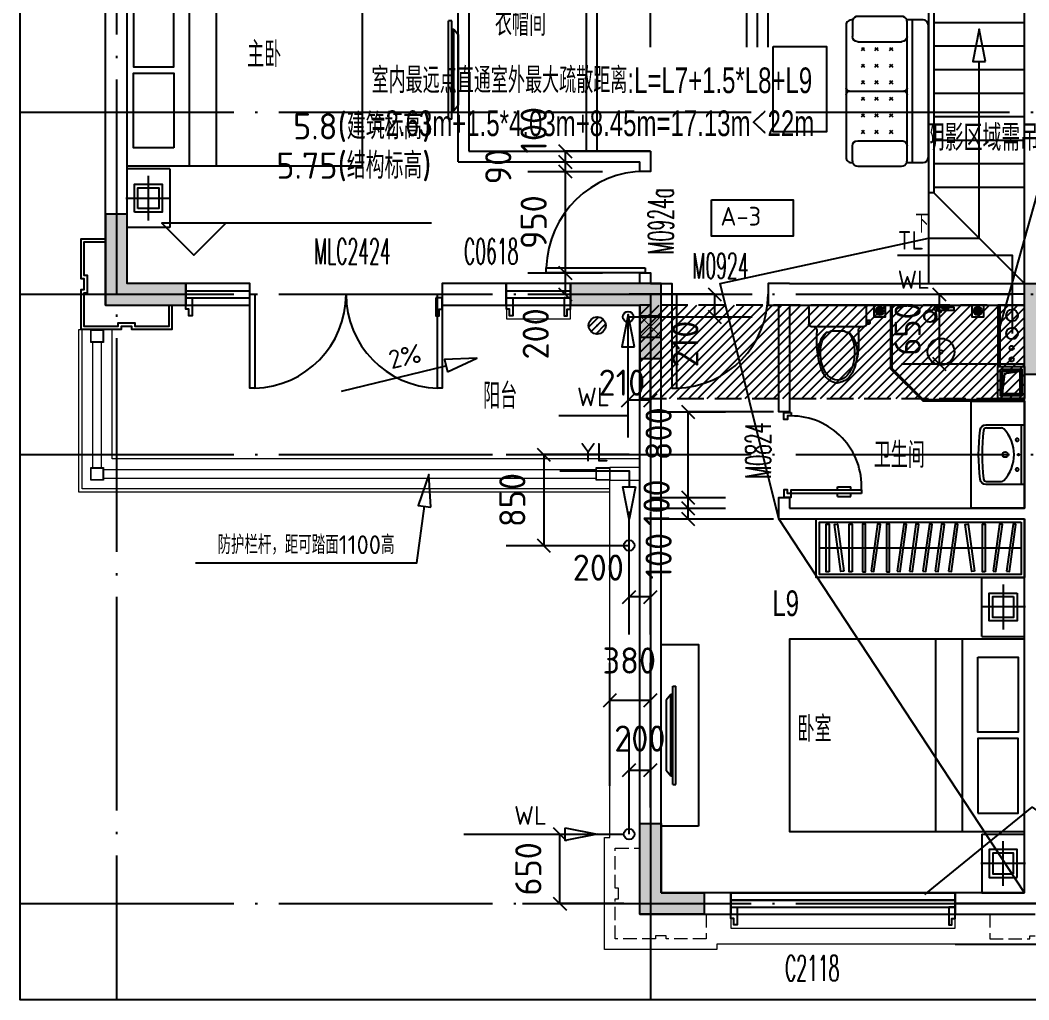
# Model space of a CAD drawing. Header units: millimetres. Extents: x -133666 to 880576, y -269375 to 86941.
# Drawn here: x -73655 to -64215, y -119190 to -110025 of the extents above; entities that cross this region are included whole.
import ezdxf
from ezdxf.enums import TextEntityAlignment as Align

# ---------------------------------------------------------------- set-up
doc = ezdxf.new("R2010")
doc.units = ezdxf.units.MM
doc.header["$LTSCALE"] = 1000
for name, pattern in [('__DASH', [0.35, 0.25, -0.1]), ('DASH', [0.35, 0.25, -0.1]), ('DOTE', [2.42, 2, -0.2, 0.02, -0.2])]:
    doc.linetypes.add(name, pattern=pattern)
doc.layers.get('0').update_dxf_attribs({"linetype": 'CONTINUOUS'})
doc.layers.add('0看线', color=9, linetype='CONTINUOUS', lineweight=0)
for name, color, linetype in [('0石材', 30, 'CONTINUOUS'), ('0门窗套', 47, 'CONTINUOUS'), ('A-Lvtry', 5, 'CONTINUOUS'), ('AXIS_轴线_A', 1, 'DOTE'), ('COLU_柱墙_A', 2, 'CONTINUOUS'), ('COMP_栏杆_A', 163, 'CONTINUOUS'), ('DIM_引注_A', 3, 'CONTINUOUS'), ('DIM_标注_A', 3, 'CONTINUOUS'), ('DIM_标高_A', 3, 'CONTINUOUS'), ('DIM_符号_A', 3, 'CONTINUOUS'), ('EQU_厨卫设备_A', 6, 'CONTINUOUS'), ('EQU_活动家具_A', 237, 'CONTINUOUS'), ('HATCH_通用填充_A', 251, 'CONTINUOUS'), ('LINE_投影线_A', 7, 'CONTINUOUS'), ('LINE_细线_A', 9, 'CONTINUOUS'), ('LVTRY', 6, 'CONTINUOUS'), ('M门窗标号', 1, 'CONTINUOUS'), ('STAIR_楼电梯_A', 9, 'CONTINUOUS'), ('TEXT_房间名称_A', 6, 'CONTINUOUS'), ('TEXT_通用文字_A', 7, 'CONTINUOUS'), ('VPIPE-雨水', 4, 'DASH'), ('WALL_填充墙_A', 2, 'CONTINUOUS'), ('WIN_门窗_A', 4, 'CONTINUOUS'), ('洁具，厨具', 6, 'CONTINUOUS'), ('看线', 161, 'CONTINUOUS')]:
    doc.layers.add(name, color=color, linetype=linetype)
doc.styles.add('_TCH_DIM', font='SIMPLEX.shx', dxfattribs={"width": 0.7, "bigfont": 'GBCBIG.shx'})
doc.styles.add('_中哲汉字字母', font='ZZ中哲字母', dxfattribs={"width": 0.7, "bigfont": 'ZZ中哲汉字'})
doc.styles.add('CADReader_TextStyle', font='tssdeng.shx', dxfattribs={"height": 0.2, "bigfont": 'gbcbig.shx'})
pattern_1 = [(270, (-774502.067, -5072206.199), (15.875, -9e-15), [])]

# ---------------------------------------------------------------- blocks, each defined once
blk = doc.blocks.new('mct-tl')
at = {"layer": '0门窗套'}
blk.add_lwpolyline([(60, 0), (60, -166.7), (30, -166.7), (30, -106.7), (0, -106.7), (0, 0), (60, 0)], dxfattribs=at)
blk = doc.blocks.new('yuirog')
at = {"layer": '0看线'}
for points in [[(-1020, 5890), (-1020, 5800), (-420, 5800), (-420, 5890)], [(3930, -50), (950, -50), (950, -100), (-100, -100), (-100, 950), (-50, 950), (-50, 4290)], [(1080, 296.7), (1080, 100), (3180, 100), (3180, 296.7)]]:
    blk.add_lwpolyline(points, dxfattribs=at)
at = {"layer": '0看线', "linetype": 'DASH', "ltscale": 0.5}
for points in [[(850, 230), (850, 0), (475, 0), (475, 30), (375, 30), (375, 0), (0, 0), (0, 375), (30, 375), (30, 475), (0, 475), (0, 850), (230, 850)], [(3505, 230), (3505, 0), (3880, 0), (3880, 30), (3930, 30)]]:
    blk.add_lwpolyline(points, dxfattribs=at)
at = {"layer": '0门窗套'}
for p in [(-4020, 5996.7), (1080, 296.7)]:
    blk.add_blockref('mct-tl', p, dxfattribs=at)
at = {"layer": '0门窗套', "extrusion": (0, 0, -1), "zscale": -1}
for p in [(1620, 5996.7), (420, 5996.7), (-3180, 296.7)]:
    blk.add_blockref('mct-tl', p, dxfattribs=at)
at = {"layer": '0门窗套', "extrusion": (0, 0, -1), "xscale": -1, "zscale": -1}
blk.add_blockref('mct-tl', (1020, 5996.7), dxfattribs=at)
blk = doc.blocks.new('yueiaghj')
at = {"layer": '0石材'}
for points in [[(850, 4630), (850, 4860), (475, 4860), (475, 4830), (375, 4830), (375, 4860), (0, 4860), (0, 4485), (30, 4485), (30, 4385), (0, 4385), (0, 4010), (230, 4010)], [(820, 4630), (820, 4830), (505, 4830), (505, 4800), (345, 4800), (345, 4830), (30, 4830), (30, 4515), (60, 4515), (60, 4355), (30, 4355), (30, 4040), (230, 4040)], [(850, 230), (850, 0), (475, 0), (475, 30), (375, 30), (375, 0), (0, 0), (0, 375), (30, 375), (30, 475), (0, 475), (0, 850), (230, 850)], [(820, 230), (820, 30), (505, 30), (505, 60), (345, 60), (345, 30), (30, 30), (30, 345), (60, 345), (60, 505), (30, 505), (30, 820), (230, 820)]]:
    blk.add_lwpolyline(points, dxfattribs=at)
blk = doc.blocks.new('座便')
for p, q in [((-270, -200), (-270, -40)), ((-250, -20), (250, -20)), ((270, -40), (270, -200)), ((-303.5, -170.5), (-303.5, -190.2)), ((-303.5, -170.5), (-303.5, -190.2)), ((-270, -162.3), (-292.7, -160.5)), ((-270, -162.3), (-292.7, -160.5)), ((-276.1, -198.8), (-276.1, -161.8)), ((-276.1, -198.8), (-276.1, -161.8)), ((-292.7, -200.1), (-270, -198.4)), ((-292.7, -200.1), (-270, -198.4)), ((-221.7, -220), (-250, -220)), ((221.7, -220), (-221.7, -220)), ((221.7, -220), (-221.7, -220)), ((-77.3, -272.6), (-100.5, -272.6)), ((-77.3, -272.6), (-100.5, -272.6)), ((-69.3, -262), (-69.3, -264.6)), ((65.1, -262), (-69.3, -262)), ((-69.3, -262), (-69.3, -264.6)), ((65.1, -262), (-69.3, -262)), ((65.1, -264.6), (65.1, -262)), ((65.1, -264.6), (65.1, -262)), ((100.5, -272.6), (73.1, -272.6)), ((100.5, -272.6), (73.1, -272.6)), ((250, -220), (221.7, -220))]:
    blk.add_line(p, q)
for centre, radius, start, end in [((-250, -40), 20, 90, 180), ((250, -40), 20, 0, 90), ((250, -40), 20, 0, 90), ((-293.5, -170.5), 10, 85.56158, 180), ((-293.5, -170.5), 10, 85.56158, 180), ((-293.5, -190.2), 10, 180, 274.43842), ((-293.5, -190.2), 10, 180, 274.43842), ((-250, -200), 20, 180, 270), ((-238.3, -260.4), 43.7, 351.37849, 67.65047), ((-100.5, -280.6), 8, 90, 145.22779), ((-100.5, -280.6), 8, 90, 145.22779), ((-77.3, -264.6), 8, 270, 0), ((-77.3, -264.6), 8, 270, 0), ((73.1, -264.6), 8, 180, 270), ((73.1, -264.6), 8, 180, 270), ((100.5, -280.6), 8, 34.77221, 90), ((100.5, -280.6), 8, 34.77221, 90), ((238.3, -260.4), 43.7, 112.34953, 188.62151), ((250, -200), 20, 270, 0)]:
    blk.add_arc(centre, radius, start, end)
blk.add_ellipse((0, -466.8), major_axis=(0, 256.5), ratio=0.624298, start_param=0.73236, end_param=5.550825)
for points, knots in [([(-195.1, -266.9), (-196.6, -324.4), (-199.4, -436.2), (-170.6, -586.5), (-119.1, -698.5), (-49.6, -739.9), (-14.2, -746.4), (0, -749)], [0, 0, 0, 0, 171.873008, 333.949451, 459.747669, 524.048243, 567.39816, 567.39816, 567.39816, 567.39816]), ([(-107.1, -276), (-116.1, -285.9), (-144.6, -317.3), (-174.9, -382.8), (-187.7, -466.4), (-179.2, -520.4), (-175, -546.4)], [0, 0, 0, 0, 40.186691, 126.909564, 211.63779, 290.070492, 290.070492, 290.070492, 290.070492]), ([(-107.1, -276), (-116.1, -285.9), (-144.6, -317.3), (-174.9, -382.8), (-187.7, -466.4), (-179.2, -520.4), (-175, -546.4)], [0, 0, 0, 0, 40.186691, 126.909564, 211.63779, 290.070492, 290.070492, 290.070492, 290.070492]), ([(195.1, -266.9), (196.6, -324.4), (199.4, -436.2), (170.6, -586.5), (119.1, -698.5), (49.6, -739.9), (14.2, -746.4), (0, -749)], [0, 0, 0, 0, 171.873008, 333.949451, 459.747669, 524.048243, 567.39816, 567.39816, 567.39816, 567.39816]), ([(107.1, -276), (116.1, -285.9), (144.6, -317.3), (174.9, -382.8), (187.7, -466.4), (179.2, -520.4), (175, -546.4)], [0, 0, 0, 0, 40.186691, 126.909564, 211.63779, 290.070492, 290.070492, 290.070492, 290.070492]), ([(107.1, -276), (116.1, -285.9), (144.6, -317.3), (174.9, -382.8), (187.7, -466.4), (179.2, -520.4), (175, -546.4)], [0, 0, 0, 0, 40.186691, 126.909564, 211.63779, 290.070492, 290.070492, 290.070492, 290.070492])]:
    blk.add_open_spline(points, degree=3, knots=knots)
blk = doc.blocks.new('shower1')
for points in [[(-51.4, -88.6), (-21.4, -88.6), (-21.4, 88.6), (-51.4, 88.6)], [(-37.2, -17.3), (-8, -17.3), (-8, 17.3), (-37.2, 17.3)], [(-21.4, -6.1), (0, -6.1), (0, 6.8), (-21.4, 6.8)], [(-8, -75), (0, -75), (0, 75), (-8, 75)]]:
    blk.add_lwpolyline(points, close=True)
for points in [[(-37.9, -62.1), (-84.5, -93.6)], [(-19.9, -89), (-61.8, -121.8)]]:
    blk.add_lwpolyline(points)
for centre, radius, start, end in [((-103.4, -132.6), 58, 56.12168, 20.8953), ((-105.6, -133.5), 55.7, 56.56803, 19.51592), ((-109.7, -137.1), 50.3, 59.93566, 17.69043), ((-117.8, -143.6), 60.1, 21.2546, 56.37155), ((-41.6, -84.6), 17.1, 318.96713, 109.91341), ((-33, -78.3), 16.9, 320.84423, 107.65607)]:
    blk.add_arc(centre, radius, start, end)
for points, knots in [([(-47.4, -68.5), (-59.3, -51.6), (-74.7, -29.7), (-56.1, -27.5), (-51.4, -27.2)], [0, 0, 0, 0, 41.956528, 54.187933, 54.187933, 54.187933, 54.187933]), ([(-46.4, -58.9), (-56.4, -46.3), (-70, -29.4), (-55.7, -31.5), (-51.4, -32.5)], [0, 0, 0, 0, 30.927195, 41.70808, 41.70808, 41.70808, 41.70808])]:
    blk.add_open_spline(points, degree=3, knots=knots)
blk = doc.blocks.new('A$C5CA51191')
at = {"layer": 'EQU_活动家具_A'}
for p, q in [((3000, 2400), (3000, 2950)), ((3000, 2950), (3400, 2950)), ((3200, 2885), (3200, 2465)), ((3410, 2675), (2990, 2675)), ((2565.9, 2375), (2565.9, 575)), ((2817.7, 2375), (2817.7, 575)), ((3000, 2400), (3400, 2400)), ((107.1, 1015), (107.1, 1935)), ((107.1, 1935), (137.1, 1935)), ((137.1, 1015), (137.1, 1935)), ((137.1, 1015), (137.1, 1935)), ((88.2, 1856.2), (46.4, 1804.4)), ((46.4, 1804.4), (46.4, 1145.6)), ((88.2, 1093.8), (88.2, 1856.2)), ((107.1, 1856.2), (88.2, 1856.2)), ((88.2, 1093.8), (46.4, 1145.6)), ((107.1, 1093.8), (88.2, 1093.8)), ((107.1, 1015), (137.1, 1015)), ((3000, 550), (3400, 550)), ((3000, 550), (3000, 0)), ((3200, 65), (3200, 485)), ((3410, 275), (2990, 275)), ((3000, 0), (3400, 0))]:
    blk.add_line(p, q, dxfattribs=at)
for points in [[(3330, 2805), (3330, 2545), (3070, 2545), (3070, 2805)], [(3400, 575), (3400, 2375), (1200, 2375), (1200, 575)], [(350, 625), (0, 625), (0, 2325), (350, 2325)], [(2962.9, 2204.9), (3339.3, 2204.9), (3339.3, 1504.6), (2962.9, 1504.6)], [(2962.9, 745.1), (3339.3, 745.1), (3339.3, 1445.4), (2962.9, 1445.4)], [(3330, 145), (3330, 405), (3070, 405), (3070, 145)]]:
    blk.add_lwpolyline(points, close=True, dxfattribs=at)
for points in [[(3297.5, 2772.5), (3297.5, 2577.5), (3102.5, 2577.5), (3102.5, 2772.5), (3297.5, 2772.5)], [(3297.5, 177.5), (3297.5, 372.5), (3102.5, 372.5), (3102.5, 177.5), (3297.5, 177.5)]]:
    blk.add_lwpolyline(points, dxfattribs=at)
blk = doc.blocks.new('A$C60E5526C')
at = {"layer": 'EQU_活动家具_A'}
blk.add_line((1920, 275), (30, 275), dxfattribs=at)
for points in [[(1950, 550), (1950, 0), (0, 0), (0, 550)], [(1920, 520), (1920, 30), (30, 30), (30, 520)], [(121.7, 53.5), (94.7, 53.5), (94.7, 498.5), (121.7, 498.5)], [(258.3, 59.7), (231.6, 56), (171.2, 496.9), (198, 500.5)], [(335.8, 53.5), (308.8, 53.5), (308.8, 498.5), (335.8, 498.5)], [(433.7, 53.5), (460.7, 53.5), (460.7, 498.5), (433.7, 498.5)], [(514.2, 59.7), (540.9, 56), (601.3, 496.9), (574.6, 500.5)], [(658.4, 53.5), (685.4, 53.5), (685.4, 498.5), (658.4, 498.5)], [(758.9, 59.7), (785.6, 56), (846, 496.9), (819.3, 500.5)], [(873.6, 59.7), (900.4, 56), (960.8, 496.9), (934, 500.5)], [(999.3, 59.7), (1026.1, 56), (1086.4, 496.9), (1059.7, 500.5)], [(1114.1, 59.7), (1140.8, 56), (1201.2, 496.9), (1174.4, 500.5)], [(1239.7, 59.7), (1266.5, 56), (1326.9, 496.9), (1300.1, 500.5)], [(1482.5, 59.7), (1455.8, 56), (1395.4, 496.9), (1422.1, 500.5)], [(1583, 53.5), (1556, 53.5), (1556, 498.5), (1583, 498.5)], [(1656, 59.7), (1682.8, 56), (1743.2, 496.9), (1716.4, 500.5)], [(1781.7, 59.7), (1808.5, 56), (1868.8, 496.9), (1842.1, 500.5)]]:
    blk.add_lwpolyline(points, close=True, dxfattribs=at)
blk = doc.blocks.new('A$C43C32891')
at = {"layer": 'EQU_活动家具_A'}
for p, q in [((410, 2950), (10, 2950)), ((410, 2400), (410, 2950)), ((210, 2885), (210, 2465)), ((0, 2675), (420, 2675)), ((410, 2400), (10, 2400)), ((592.3, 2375), (592.3, 575)), ((844.1, 2375), (844.1, 575)), ((3019.3, 1015), (3019.3, 1935)), ((3019.3, 1015), (3019.3, 1935)), ((3049.3, 1935), (3019.3, 1935)), ((3049.3, 1015), (3049.3, 1935)), ((3049.3, 1856.2), (3068.2, 1856.2)), ((3068.2, 1093.8), (3068.2, 1856.2)), ((3068.2, 1856.2), (3110, 1804.4)), ((3110, 1804.4), (3110, 1145.6)), ((3068.2, 1093.8), (3110, 1145.6)), ((3049.3, 1093.8), (3068.2, 1093.8)), ((3049.3, 1015), (3019.3, 1015)), ((410, 550), (10, 550)), ((210, 65), (210, 485)), ((410, 550), (410, 0)), ((0, 275), (420, 275)), ((410, 0), (10, 0))]:
    blk.add_line(p, q, dxfattribs=at)
for points in [[(80, 2805), (80, 2545), (340, 2545), (340, 2805)], [(10, 575), (10, 2375), (2210, 2375), (2210, 575)], [(447.1, 2204.9), (70.7, 2204.9), (70.7, 1504.6), (447.1, 1504.6)], [(447.1, 745.1), (70.7, 745.1), (70.7, 1445.4), (447.1, 1445.4)], [(80, 145), (80, 405), (340, 405), (340, 145)]]:
    blk.add_lwpolyline(points, close=True, dxfattribs=at)
for points in [[(112.5, 2772.5), (112.5, 2577.5), (307.5, 2577.5), (307.5, 2772.5), (112.5, 2772.5)], [(112.5, 177.5), (112.5, 372.5), (307.5, 372.5), (307.5, 177.5), (112.5, 177.5)]]:
    blk.add_lwpolyline(points, dxfattribs=at)
blk = doc.blocks.new('fhhrthrtjrtjrt')
at = {"layer": 'EQU_厨卫设备_A'}
h = blk.add_hatch(dxfattribs=at)
h.set_pattern_fill('ANSI31', color=256, scale=10, angle=225, style=0)
h.set_pattern_definition(pattern_1)
edge = h.paths.add_edge_path()
edge.add_arc((-287595.3, 318146), 39.3, 180, 540)
h = blk.add_hatch(dxfattribs=at)
h.set_pattern_fill('ANSI31', color=256, scale=10, angle=225, style=0)
h.set_pattern_definition(pattern_1)
edge = h.paths.add_edge_path()
edge.add_arc((-287595.3, 318146), 39.3, 180, 540)
h = blk.add_hatch(dxfattribs=at)
h.set_pattern_fill('ANSI31', color=256, scale=10, angle=225, style=0)
h.set_pattern_definition([(270, (-773584.457, -5072206.199), (15.875, -9e-15), [])])
edge = h.paths.add_edge_path()
edge.add_arc((-286677.7, 318146), 39.3, 180, 540)
at = {"layer": 'HATCH_通用填充_A'}
h = blk.add_hatch(dxfattribs=at)
h.set_pattern_fill('ANSI31', color=256, scale=500)
h.set_pattern_definition([(45, (-604135.504, -32817.92), (-44.194174, 44.194174), [])])
h.paths.add_polyline_path([(-289840.3, 317326), (-286240.3, 317326), (-286240.3, 318201), (-289840.3, 318201)])
at = {"layer": 'LVTRY', "ltscale": 5}
h = blk.add_hatch(dxfattribs=at)
h.set_pattern_fill('ANSI31', color=256, scale=10)
h.set_pattern_definition([(45, (-594158.315, -40320.07), (-11.22532015, 11.22532015), [])])
h.paths.add_polyline_path([(-286265.3, 317601), (-286465.3, 317601), (-286465.3, 317351), (-286265.3, 317351)])
h.paths.add_polyline_path([(-286285.3, 317581), (-286285.3, 317371), (-286445.3, 317371), (-286445.3, 317581)], flags=16)
at = {"layer": 'AXIS_轴线_A', "linetype": 'DOTE'}
blk.add_line((-289740.3, 318301), (-289740.3, 311701), dxfattribs=at)
at = {"layer": 'COMP_栏杆_A'}
blk.add_lwpolyline([(-286890.3, 312634.4), (-288990.3, 312634.4), (-288990.3, 312701), (-286890.3, 312701)], close=True, dxfattribs=at)
at = {"layer": 'EQU_厨卫设备_A'}
for p, q in [((-290319.5, 317997.7), (-290229, 318088.2)), ((-290296.9, 317952.5), (-290183.7, 318065.6)), ((-290251.6, 317929.8), (-290161.1, 318020.3))]:
    blk.add_line(p, q, dxfattribs=at)
for points in [[(-287540.3, 318201), (-287650.3, 318201), (-287650.3, 318091), (-287540.3, 318091)], [(-286622.7, 318201), (-286732.7, 318201), (-286732.7, 318091), (-286622.7, 318091)]]:
    blk.add_lwpolyline(points, close=True, dxfattribs=at)
for points in [[(-286240.3, 317301), (-287190.3, 317301), (-287490.3, 317601), (-287490.3, 318201)], [(-286240.3, 317313), (-287185.3, 317313), (-287478.3, 317606), (-287478.3, 318201)], [(-286472.3, 318201), (-286490.3, 318201), (-286490.3, 317626), (-286240.3, 317626)], [(-286472.3, 318201), (-286472.3, 318201), (-286472.3, 317626), (-286240.3, 317626)], [(-286740.3, 317076), (-286740.3, 317301), (-286240.3, 317301), (-286240.3, 316301), (-286740.3, 316301), (-286740.3, 317076)]]:
    blk.add_lwpolyline(points, dxfattribs=at)
for centre, radius in [((-287595.3, 318146), 39.3), ((-287595.3, 318146), 39.3), ((-286677.7, 318146), 39.3), ((-286356.8, 318104), 55), ((-290240.3, 318009), 80), ((-286356.8, 317935), 55), ((-287021.9, 317763.9), 125), ((-287021.9, 317763.9), 16), ((-286360.5, 317800.1), 20), ((-286360.5, 317691.6), 20)]:
    blk.add_circle(centre, radius, dxfattribs=at)
blk.add_point((-290240.3, 318009), dxfattribs=at)
at = {"layer": 'EQU_活动家具_A'}
for p, q in [((-287851.4, 320851.8), (-287851.4, 320713.2)), ((-287340.3, 319550.3), (-287340.3, 320851.8)), ((-287290.3, 319534), (-287290.3, 320868.1)), ((-287801.4, 320664), (-287390.3, 320664)), ((-287767, 320580.7), (-287736.8, 320610.4)), ((-287767, 320610.4), (-287736.8, 320580.7)), ((-287640, 320580.7), (-287609.8, 320610.4)), ((-287640, 320610.4), (-287609.8, 320580.7)), ((-287502.8, 320580.7), (-287472.6, 320610.4)), ((-287502.8, 320610.4), (-287472.6, 320580.7)), ((-287767, 320425.5), (-287736.8, 320455.2)), ((-287767, 320455.2), (-287736.8, 320425.5)), ((-287640, 320425.5), (-287609.8, 320455.2)), ((-287640, 320455.2), (-287609.8, 320425.5)), ((-287502.8, 320455.2), (-287472.6, 320425.5)), ((-287502.8, 320425.5), (-287472.6, 320455.2)), ((-287767, 320270.2), (-287736.8, 320300)), ((-287767, 320300), (-287736.8, 320270.2)), ((-287640, 320270.2), (-287609.8, 320300)), ((-287640, 320300), (-287609.8, 320270.2)), ((-287502.8, 320270.2), (-287472.6, 320300)), ((-287502.8, 320300), (-287472.6, 320270.2)), ((-287880.3, 320201), (-287370.3, 320201)), ((-287767, 320145.9), (-287736.8, 320116.2)), ((-287767, 320116.2), (-287736.8, 320145.9)), ((-287640, 320145.9), (-287609.8, 320116.2)), ((-287640, 320116.2), (-287609.8, 320145.9)), ((-287502.8, 320145.9), (-287472.6, 320116.2)), ((-287502.8, 320116.2), (-287472.6, 320145.9)), ((-287767, 319990.7), (-287736.8, 319961)), ((-287767, 319961), (-287736.8, 319990.7)), ((-287640, 319990.7), (-287609.8, 319961)), ((-287640, 319961), (-287609.8, 319990.7)), ((-287502.8, 319961), (-287472.6, 319990.7)), ((-287502.8, 319990.7), (-287472.6, 319961)), ((-287767, 319835.5), (-287736.8, 319805.8)), ((-287767, 319805.8), (-287736.8, 319835.5)), ((-287640, 319835.5), (-287609.8, 319805.8)), ((-287640, 319805.8), (-287609.8, 319835.5)), ((-287502.8, 319835.5), (-287472.6, 319805.8)), ((-287502.8, 319805.8), (-287472.6, 319835.5)), ((-287801.4, 319738.1), (-287390.3, 319738.1)), ((-287851.4, 319550.3), (-287851.4, 319688.8))]:
    blk.add_line(p, q, dxfattribs=at)
blk.add_lwpolyline([(-287343.2, 320868.1, 0.318965), (-287390.3, 320901), (-287801.4, 320901, 0.327959), (-287849, 320866.7, 0.484055), (-287910.3, 320818.8), (-287910.3, 319583.2, 0.484055), (-287849, 319535.4, 0.327959), (-287801.4, 319501.1), (-287390.3, 319501.1, 0.318965), (-287343.2, 319534), (-287190.3, 319534, 0.414156), (-287140.3, 319583.2), (-287140.3, 320818.8, 0.414156), (-287190.3, 320868.1), (-287343.1, 320868.1)], format="xyb", close=True, dxfattribs=at)
blk.add_lwpolyline([(-288593.2, 320620.2), (-288093.2, 320620.2), (-288093.2, 319820.2), (-288593.2, 319820.2), (-288593.2, 320620.2)], dxfattribs=at)
for centre, start, end in [((-287801.9, 320851.5), 162.11122, 179.65234), ((-287389.9, 320851.4), 0.43854, 19.66402), ((-287801.9, 319550.6), 180.34766, 197.88878), ((-287389.9, 319550.7), 340.33598, 359.56146)]:
    blk.add_arc(centre, 49.6, start, end, dxfattribs=at)
at = {"layer": 'EQU_活动家具_A', "extrusion": (0, 0, -1)}
for centre, major_axis, start_param, end_param in [((-287801.4, 320713.2), (-50, 0), 4.712389, 6.283185), ((-287390.3, 320713.2), (50, 0), 0, 1.570796), ((-287880.3, 320230.6), (-30, 0), 4.712389, 6.283185), ((-287370.3, 320230.6), (30, 0), 0, 1.570796), ((-287880.3, 320171.5), (30, 0), 3.141593, 4.712389), ((-287370.3, 320171.5), (-30, 0), 1.570796, 3.141593), ((-287801.4, 319688.8), (50, 0), 3.141593, 4.712389), ((-287390.3, 319688.8), (-50, 0), 1.570796, 3.141593)]:
    blk.add_ellipse(centre, major_axis=major_axis, ratio=0.985, start_param=start_param, end_param=end_param, dxfattribs=at)
at = {"layer": 'LINE_投影线_A'}
for p, q in [((-289840.3, 318101), (-289640.3, 318101)), ((-289840.3, 317901), (-289640.3, 317901))]:
    blk.add_line(p, q, dxfattribs=at)
at = {"layer": 'LINE_投影线_A', "linetype": '__DASH'}
blk.add_lwpolyline([(-289840.3, 317326), (-286240.3, 317326), (-286240.3, 318201), (-289840.3, 318201)], close=True, dxfattribs=at)
at = {"layer": 'LINE_投影线_A', "const_width": 10}
blk.add_lwpolyline([(-289840.3, 318101), (-289640.3, 318101), (-289640.3, 317901), (-289840.3, 317901)], close=True, dxfattribs=at)
for points in [[(-289840.3, 317901), (-289640.3, 318101)], [(-289840.3, 318101), (-289640.3, 317901)]]:
    blk.add_lwpolyline(points, dxfattribs=at)
at = {"layer": 'LINE_投影线_A'}
blk.add_lwpolyline([(-286445.3, 317371), (-286424.8, 317561.6), (-286285.3, 317581)], dxfattribs=at)
at = {"layer": 'LINE_细线_A'}
blk.add_lwpolyline([(-286240.3, 312701), (-288540.3, 316201), (-289090.3, 318401), (-287140.3, 318826)], dxfattribs=at)
at = {"layer": 'LVTRY', "ltscale": 5}
for points in [[(-286490.3, 317626), (-286240.3, 317626), (-286240.3, 317326), (-286490.3, 317326)], [(-286465.3, 317601), (-286265.3, 317601), (-286265.3, 317351), (-286465.3, 317351)], [(-286445.3, 317581), (-286285.3, 317581), (-286285.3, 317371), (-286445.3, 317371)]]:
    blk.add_lwpolyline(points, close=True, dxfattribs=at)
at = {"layer": 'STAIR_楼电梯_A'}
for p, q in [((-287140.3, 321521), (-287140.3, 320565.5)), ((-287090.3, 321521), (-287090.3, 319251)), ((-286240.3, 320841), (-287090.3, 320841)), ((-286240.3, 320621), (-287090.3, 320621)), ((-287140.3, 320565.5), (-287140.3, 320409.1)), ((-287140.3, 320409.1), (-287140.3, 319251)), ((-286240.3, 320401), (-287090.3, 320401)), ((-286240.3, 320181), (-287090.3, 320181)), ((-286240.3, 319961), (-287090.3, 319961)), ((-286240.3, 319741), (-287090.3, 319741)), ((-286240.3, 319521), (-287090.3, 319521)), ((-286240.3, 319301), (-287090.3, 319301)), ((-287090.3, 319251), (-287140.3, 319251)), ((-287140.3, 319251), (-287140.3, 318401)), ((-287090.3, 319251), (-286240.3, 318401))]:
    blk.add_line(p, q, dxfattribs=at)
at = {"layer": 'WALL_填充墙_A', "linetype": 'Continuous'}
for points in [[(-294840.3, 318201), (-294840.3, 322601)], [(-290240.3, 319641), (-290240.3, 322501)], [(-294640.3, 318401), (-294640.3, 322401)], [(-290340.3, 319641), (-290340.3, 322401)], [(-291540.3, 319541), (-291540.3, 321601), (-291440.3, 321601), (-291440.3, 319641)], [(-286240.3, 318401), (-286240.3, 321521)], [(-291440.3, 319641), (-290340.3, 319641)], [(-290240.3, 319641), (-289740.3, 319641)], [(-289740.3, 319641), (-289740.3, 319451.5), (-289840.3, 319451.5), (-289840.3, 319541)], [(-291540.3, 319541), (-290340.3, 319541)], [(-290340.3, 319541), (-289840.3, 319541)], [(-289840.3, 318401), (-289840.3, 318501.5), (-289740.3, 318501.5), (-289740.3, 318401)], [(-294840.3, 318201), (-294090.3, 318201), (-294090.3, 318401), (-294640.3, 318401)], [(-291090.3, 318201), (-291090.3, 318401), (-291690.3, 318401), (-291690.3, 318201), (-291090.3, 318201)], [(-289840.3, 318401), (-290490.3, 318401), (-290490.3, 318201), (-289840.3, 318201)], [(-289740.3, 318401), (-289540.3, 318401), (-289540.3, 318201), (-289640.3, 318201)], [(-288440.3, 318401), (-288640.3, 318401), (-288640.3, 318201), (-288540.3, 318201)], [(-288440.3, 318401), (-286240.3, 318401)], [(-289840.3, 312501), (-289840.3, 318201)], [(-289640.3, 312701), (-289640.3, 318201)], [(-288440.3, 318201), (-288440.3, 317201), (-288540.3, 317201), (-288540.3, 318201)], [(-288440.3, 318201), (-286240.3, 318201)], [(-286240.3, 316301), (-286240.3, 318201)], [(-288540.3, 316201), (-288540.3, 316401), (-288440.3, 316401), (-288440.3, 316301)], [(-288440.3, 316301), (-286240.3, 316301)], [(-288540.3, 316201), (-286240.3, 316201)], [(-286240.3, 312701), (-286240.3, 316201)], [(-289840.3, 312501), (-288990.3, 312501), (-288990.3, 312701), (-289640.3, 312701)], [(-286240.3, 312701), (-286890.3, 312701), (-286890.3, 312501), (-286140.3, 312501)]]:
    blk.add_lwpolyline(points, dxfattribs=at)
at = {"layer": 'WIN_门窗_A', "linetype": 'Continuous'}
for points in [[(-289790.3, 318549), (-289790.3, 318501.5), (-290716.5, 318501.5), (-290716.5, 318549), (-289790.3, 318549)], [(-293490.3, 318201), (-293490.3, 318401), (-294090.3, 318401), (-294090.3, 318201), (-293490.3, 318201)], [(-294090.3, 318334.4), (-293490.3, 318334.4)], [(-290490.3, 318201), (-290490.3, 318401), (-291090.3, 318401), (-291090.3, 318201), (-290490.3, 318201)], [(-291090.3, 318334.4), (-290490.3, 318334.4)], [(-294090.3, 318267.7), (-293490.3, 318267.7)], [(-293445.3, 318301), (-293445.3, 317423.5), (-293490.3, 317423.5), (-293490.3, 318301), (-293445.3, 318301)], [(-291690.3, 318301), (-291690.3, 317423.5), (-291735.3, 317423.5), (-291735.3, 318301), (-291690.3, 318301)], [(-291090.3, 318267.7), (-290490.3, 318267.7)], [(-289495.3, 317423.5), (-289495.3, 318301), (-289540.3, 318301), (-289540.3, 317423.5), (-289495.3, 317423.5)], [(-288425.7, 317196.3), (-288425.7, 317163.3), (-288458.7, 317163.3), (-288458.7, 317130.4), (-288491.7, 317130.4), (-288491.7, 317196.3), (-288425.7, 317196.3)], [(-287766.1, 316437.8), (-288458.7, 316437.8), (-288458.7, 316470.7), (-288491.7, 316470.7), (-288491.7, 316404.8), (-288425.7, 316404.8), (-288425.7, 316470.7), (-287766.1, 316470.7), (-287766.1, 316437.8)], [(-287991.5, 316470.7), (-287991.5, 316498.6)], [(-287991.5, 316498.6), (-287864.6, 316498.6)], [(-287991.5, 316409.8), (-287991.5, 316437.8)], [(-287864.6, 316470.7), (-287864.6, 316498.6)], [(-287864.6, 316409.8), (-287864.6, 316437.8)], [(-287991.5, 316409.8), (-287864.6, 316409.8)], [(-286890.3, 312501), (-286890.3, 312701), (-288990.3, 312701), (-288990.3, 312501), (-286890.3, 312501)], [(-288990.3, 312634.4), (-286890.3, 312634.4)], [(-288990.3, 312567.7), (-286890.3, 312567.7)]]:
    blk.add_lwpolyline(points, dxfattribs=at)
for centre, radius, start, end in [((-289790.3, 318525.2), 926.2, 90, 178.53072), ((-293467.8, 318301), 877.5, 271.46928, 0), ((-291712.8, 318301), 877.5, 180, 268.53072), ((-289517.8, 318301), 877.5, 271.46928, 0), ((-288424.9, 316503.7), 659.6, 357.13397, 90.07167)]:
    blk.add_arc(centre, radius, start, end, dxfattribs=at)
at = {"layer": '洁具，厨具'}
for p, q in [((-286596.7, 317052.3), (-286454.9, 317052.3)), ((-286269.3, 316521), (-286269.3, 317081)), ((-286596.8, 316550.1), (-286454.6, 316550.1))]:
    blk.add_line(p, q, dxfattribs=at)
blk.add_lwpolyline([(-286656.6, 316570.7, -0.056951), (-286656.6, 317031.4, -0.381268), (-286600.9, 317081), (-286240.3, 317081), (-286240.3, 316521), (-286600.9, 316521, -0.381268)], format="xyb", close=True, dxfattribs=at)
for centre, radius in [((-286309.4, 316939.9), 15), ((-286421.8, 316801.9), 24.9), ((-286297, 316801.1), 8), ((-286309.4, 316662.1), 15)]:
    blk.add_circle(centre, radius, dxfattribs=at)
for centre, radius, start, end in [((-284640.7, 316801), 1996.7, 173.48777, 186.50159), ((-286596.7, 317024.3), 28, 90, 173.48777), ((-286454.9, 317024.3), 28, 43.24191, 90), ((-286692.3, 316801), 353.9, 316.84566, 43.24191), ((-286596.8, 316578.1), 28, 186.50159, 270), ((-286454.6, 316578.1), 28, 270, 316.84566)]:
    blk.add_arc(centre, radius, start, end, dxfattribs=at)
at = {"layer": 'A-Lvtry', "xscale": -1}
blk.add_blockref('座便', (-287990.3, 318221), dxfattribs=at)
at = {"layer": 'EQU_厨卫设备_A', "extrusion": (0, 0, -1), "zscale": -1, "rotation": 90}
blk.add_blockref('shower1', (286990.6, 318201), dxfattribs=at)
at = {"layer": 'EQU_活动家具_A'}
for name, p in [('A$C43C32891', (-294650.3, 318926)), ('A$C60E5526C', (-288190.3, 315651)), ('A$C5CA51191', (-289640.3, 312701))]:
    blk.add_blockref(name, p, dxfattribs=at)
blk = doc.blocks.new('J54J6K6K')
at = {"layer": 'DIM_引注_A', "linetype": 'Continuous'}
blk.add_lwpolyline([(-286490.3, 317926), (-286040.3, 319521), (-285547.9, 317926)], dxfattribs=at)
at = {"layer": 'DIM_标注_A', "linetype": 'Continuous'}
for points in [[(-290340.3, 320614.1), (-290340.3, 321314.1)], [(-290240.3, 320614.1), (-290240.3, 321314.1)], [(-289740.3, 320614.1), (-289740.3, 321314.1)], [(-288840.3, 320614.1), (-288840.3, 321314.1)], [(-288740.3, 320614.1), (-288740.3, 321314.1)], [(-288640.5, 320614.1), (-288640.5, 321314.1)], [(-290602.2, 319702.9), (-290478.4, 319579.2)], [(-290890.3, 319641), (-290190.3, 319641)], [(-290602.2, 319602.9), (-290478.4, 319479.2)], [(-289740.3, 319641), (-290540.3, 319641), (-290540.3, 318301), (-289740.3, 318301)], [(-290890.3, 319541), (-290190.3, 319541)], [(-290602.2, 319513.3), (-290478.4, 319389.6)], [(-290890.3, 319451.5), (-290190.3, 319451.5)], [(-290602.2, 318563.3), (-290478.4, 318439.6)], [(-290890.3, 318501.5), (-290190.3, 318501.5)], [(-290602.2, 318362.9), (-290478.4, 318239.2)], [(-289202.2, 318362.9), (-289078.4, 318239.2)], [(-287102.2, 318362.9), (-286978.4, 318239.2)], [(-290890.3, 318301), (-290190.3, 318301)], [(-289940.3, 318091), (-289140.3, 318091), (-289140.3, 318301), (-289940.3, 318301)], [(-289490.3, 318301), (-288790.3, 318301)], [(-287390.3, 318301), (-286690.3, 318301)], [(-286240.3, 318301), (-287040.3, 318301), (-287040.3, 317651), (-286240.3, 317651)], [(-289202.2, 318152.9), (-289078.4, 318029.2)], [(-289740.3, 318111), (-289740.3, 317311), (-289950.3, 317311), (-289950.3, 318111)], [(-289490.3, 318091), (-288790.3, 318091)], [(-289950.3, 316961), (-289950.3, 317661)], [(-289740.3, 316961), (-289740.3, 317661)], [(-287102.2, 317712.9), (-286978.4, 317589.2)], [(-287390.3, 317651), (-286690.3, 317651)], [(-290012.2, 317249.2), (-289888.4, 317372.9)], [(-289802.2, 317249.2), (-289678.4, 317372.9)], [(-289740.3, 317201), (-289040.3, 317201)], [(-289452.2, 317262.9), (-289328.4, 317139.2)], [(-288590.3, 317201), (-289390.3, 317201), (-289390.3, 316201), (-288590.3, 316201)], [(-290802.2, 316862.9), (-290678.4, 316739.2)], [(-291090.3, 316801), (-290390.3, 316801)], [(-289940.3, 316801), (-290740.3, 316801), (-290740.3, 315951.5), (-289940.3, 315951.5)], [(-289452.2, 316462.9), (-289328.4, 316339.2)], [(-289740.3, 316401), (-289040.3, 316401)], [(-289452.2, 316362.9), (-289328.4, 316239.2)], [(-289740.3, 316269.5), (-289740.3, 315469.5), (-289940.3, 315469.5), (-289940.3, 316269.5)], [(-289740.3, 316301), (-289040.3, 316301)], [(-289452.2, 316262.9), (-289328.4, 316139.2)], [(-289740.3, 316201), (-289040.3, 316201)], [(-290802.2, 316013.4), (-290678.4, 315889.7)], [(-291090.3, 315951.5), (-290390.3, 315951.5)], [(-289940.3, 315119.5), (-289940.3, 315819.5)], [(-289740.3, 315119.5), (-289740.3, 315819.5)], [(-290002.2, 315407.7), (-289878.4, 315531.4)], [(-289802.2, 315407.7), (-289678.4, 315531.4)], [(-290120.3, 314153.5), (-290120.3, 314853.5)], [(-289740.3, 314153.5), (-289740.3, 314853.5)], [(-290182.2, 314441.7), (-290058.4, 314565.4)], [(-289802.2, 314441.7), (-289678.4, 314565.4)], [(-290120.3, 313703.5), (-290120.3, 314503.5), (-289740.3, 314503.5), (-289740.3, 313703.5)], [(-286890.3, 312221), (-286090.3, 312221), (-286090.3, 312601), (-286890.3, 312601)], [(-286440.3, 312601), (-285740.3, 312601)], [(-286440.3, 312221), (-285740.3, 312221)]]:
    blk.add_lwpolyline(points, dxfattribs=at)
at = {"layer": 'DIM_标高_A', "linetype": 'Continuous'}
blk.add_lwpolyline([(-291790.1, 318966.1), (-294314.3, 318966.1), (-294014.3, 318666.1), (-293714.3, 318966.1)], dxfattribs=at)
at = {"layer": 'DIM_符号_A', "linetype": 'Continuous'}
for points in [[(-287427.8, 318668.5), (-286356.8, 318668.5), (-286356.8, 317935)], [(-287427.8, 318301), (-286356.8, 318301)], [(-289890.3, 317811), (-289950.3, 318111), (-290010.3, 317811), (-289890.3, 317811)], [(-290600.3, 317166.6), (-289950.3, 317166.6), (-289950.3, 317811)], [(-291642.2, 317574.6), (-291364.8, 317703.6), (-291670.4, 317691.2), (-291642.2, 317574.6)], [(-292633.5, 317396.1), (-291656.3, 317632.9)], [(-290590.3, 316648.5), (-289940.3, 316648.5), (-289940.3, 316498.5)], [(-291797.2, 316310.2), (-291815.8, 316615.5), (-291916.1, 316326.5), (-291797.2, 316310.2)], [(-289880.3, 316498.5), (-289940.3, 316198.5), (-290000.3, 316498.5), (-289880.3, 316498.5)], [(-294000.8, 315790.1), (-291929.3, 315790.1), (-291856.7, 316318.3)], [(-287174, 312686.5), (-286170, 313503.1), (-285012.3, 312686.5)]]:
    blk.add_lwpolyline(points, dxfattribs=at)
at = {"layer": 'VPIPE-雨水', "linetype": 'Continuous'}
for centre in [(-289950.3, 318091), (-289940.3, 315951.5)]:
    blk.add_circle(centre, 50, dxfattribs=at)
at = {"layer": 'DIM_引注_A', "color": 7, "style": 'CADReader_TextStyle'}
blk.add_text('阴影区域需吊顶，下方净高2400', height=245, dxfattribs=at).set_placement((-284390.8, 319888.5), align=Align.TOP_RIGHT)
at = {"layer": 'DIM_标注_A', "color": 7, "style": 'CADReader_TextStyle'}
for s, rotation, p in [('100', 90, (-290834.3, 319836)), ('90', 90, (-291165.3, 319496.2)), ('950', 90, (-290834.3, 318976.5)), ('200', 90, (-290815.3, 317931)), ('650', 90, (-287334.3, 317976)), ('210', 90, (-289415.3, 317836)), ('210', 360.00001, (-290008.3, 317474.6)), ('800', 90, (-289665.3, 316995.9)), ('850', 90, (-291034.3, 316376.3)), ('100', 90, (-289684.3, 316351)), ('100', 90, (-289665.3, 315851)), ('200', 360.00001, (-290229.3, 315744.5)), ('380', 360.00001, (-289939.3, 314875.6))]:
    blk.add_text(s, height=245, rotation=rotation, dxfattribs=at).set_placement(p, align=Align.MIDDLE)
at = {"layer": 'DIM_标高_A', "color": 7, "style": 'CADReader_TextStyle'}
for s, p in [('5.8(建筑标高)', (-291790.1, 319995.1)), ('5.75(结构标高)', (-291790.1, 319627.6))]:
    blk.add_text(s, height=245, dxfattribs=at).set_placement(p, align=Align.TOP_RIGHT)
at = {"layer": 'DIM_符号_A', "style": 'CADReader_TextStyle'}
for s, p in [('TL', (-287427.8, 318668.5)), ('WL', (-287427.8, 318301))]:
    blk.add_text(s, height=171.5, dxfattribs=at).set_placement(p, align=Align.BOTTOM_LEFT)
at = {"layer": 'DIM_符号_A', "color": 7, "style": 'CADReader_TextStyle'}
blk.add_text('2%%%', height=175, rotation=13.62376, dxfattribs=at).set_placement((-292040.3, 317719.9), align=Align.MIDDLE)
for s, p in [('WL', (-290275.3, 317341.6)), ('YL', (-290265.3, 316823.5)), ('防护栏杆，距可踏面1100高', (-292965, 315965.1))]:
    blk.add_text(s, height=175, dxfattribs=at).set_placement(p, align=Align.MIDDLE)
blk = doc.blocks.new('h54j54j45j4m')
at = {"layer": 'TEXT_房间名称_A', "style": '_中哲汉字字母', "width": 0.7}
for s, p in [('衣帽间', (-291197.3, 320717.6)), ('主卧', (-293516.3, 320425.6)), ('室内最远点直通室外最大疏散距离:L=L7+1.5*L8+L9', (-292351.8, 320183.1)), ('=2.63m+1.5*4.03m+8.45m=17.13m＜22m', (-292351.8, 319781.1)), ('阳台', (-291307.8, 317230)), ('卫生间', (-287651.6, 316677.5)), ('L9', (-288600.8, 315290.8)), ('卧室', (-288365.6, 314114.5))]:
    blk.add_text(s, height=240, dxfattribs=at).set_placement(p)
blk = doc.blocks.new('554y54y')
at = {"layer": 'M门窗标号', "style": '_TCH_DIM', "width": 0.494118}
for s, p in [('M0924a', (-289525.1, 318676.2)), ('M0824', (-288615.1, 316577.2))]:
    blk.add_text(s, height=238, rotation=90, dxfattribs=at).set_placement(p)
for s, p in [('MLC2424', (-292888.9, 318583.9)), ('C0618', (-291486.7, 318583.9)), ('M0924', (-289347.9, 318449.2)), ('C2118', (-288482.1, 311879.1))]:
    blk.add_text(s, height=238, dxfattribs=at).set_placement(p)
blk = doc.blocks.new('A$C2E3860E6')
at = {"layer": 'HATCH_通用填充_A'}
h = blk.add_hatch(color=256, dxfattribs=at)
h.dxf.hatch_style = 1
h.paths.add_polyline_path([(39600, 200), (40000, 200), (40000, 0), (39400, 0), (39400, 850), (39600, 850)])
h.paths.add_polyline_path([(46600, 200), (46200, 200), (46200, 0), (46800, 0), (46800, 850), (46600, 850)])
h.paths.add_polyline_path([(22400, 200), (22800, 200), (22800, 0), (22200, 0), (22200, 850), (22400, 850)])
h.paths.add_polyline_path([(29400, 200), (29000, 200), (29000, 0), (29600, 0), (29600, 850), (29400, 850)])
h.paths.add_polyline_path([(41950, 15750), (41450, 15750), (41450, 15350), (41950, 15350)])
h.paths.add_polyline_path([(44750, 15750), (44250, 15750), (44250, 15350), (44750, 15350)])
h.paths.add_polyline_path([(38600, 9900), (38600, 10750), (38800, 10750), (38800, 9900)])
h.paths.add_polyline_path([(47600, 9900), (47600, 10750), (47400, 10750), (47400, 9900)])
h.paths.add_polyline_path([(41950, 17300), (41450, 17300), (41450, 16900), (41950, 16900)])
h.paths.add_polyline_path([(44750, 17300), (44250, 17300), (44250, 16900), (44750, 16900)])
h.paths.add_polyline_path([(40800, 13600), (40300, 13600), (40300, 13200), (40800, 13200)])
h.paths.add_polyline_path([(45900, 13600), (45400, 13600), (45400, 13200), (45900, 13200)])
h.paths.add_polyline_path([(35700, 11700), (35700, 11200), (35500, 11200), (35500, 11900), (36350, 11900), (36350, 11700)])
h.paths.add_polyline_path([(34600, 9900), (34600, 8450), (34400, 8450), (34400, 10100), (34600, 10100)])
h.paths.add_polyline_path([(35150, 5900), (34600, 5900), (34600, 6550), (34400, 6550), (34400, 5700), (35150, 5700)])
h.paths.add_polyline_path([(43200, 5900), (43000, 5900), (43000, 5050), (43200, 5050)])
h.paths.add_polyline_path([(43850, 11700), (43850, 11300), (44050, 11300), (44050, 11900), (42150, 11900), (42150, 9900), (44050, 9900), (44050, 10500), (43850, 10500), (43850, 10100), (42350, 10100), (42350, 11700)])
h.paths.add_polyline_path([(50500, 11700), (50500, 11200), (50700, 11200), (50700, 11900), (49850, 11900), (49850, 11700)])
h.paths.add_polyline_path([(51600, 9900), (51600, 8450), (51800, 8450), (51800, 10100), (51600, 10100)])
h.paths.add_polyline_path([(51050, 5900), (51600, 5900), (51600, 6550), (51800, 6550), (51800, 5700), (51050, 5700)])
h.paths.add_polyline_path([(24750, 15750), (24250, 15750), (24250, 15350), (24750, 15350)])
h.paths.add_polyline_path([(27550, 15750), (27050, 15750), (27050, 15350), (27550, 15350)])
h.paths.add_polyline_path([(21400, 9900), (21400, 10750), (21600, 10750), (21600, 9900)])
h.paths.add_polyline_path([(30400, 9900), (30400, 10750), (30200, 10750), (30200, 9900)])
h.paths.add_polyline_path([(24750, 17300), (24250, 17300), (24250, 16900), (24750, 16900)])
h.paths.add_polyline_path([(27550, 17300), (27050, 17300), (27050, 16900), (27550, 16900)])
h.paths.add_polyline_path([(23600, 13600), (23100, 13600), (23100, 13200), (23600, 13200)])
h.paths.add_polyline_path([(28700, 13600), (28200, 13600), (28200, 13200), (28700, 13200)])
h.paths.add_polyline_path([(18500, 11700), (18500, 11200), (18300, 11200), (18300, 11900), (19150, 11900), (19150, 11700)])
h.paths.add_polyline_path([(17400, 9900), (17400, 8450), (17200, 8450), (17200, 10100), (17400, 10100)], flags=17)
h.paths.add_polyline_path([(17950, 5900), (17400, 5900), (17400, 6550), (17200, 6550), (17200, 5700), (17950, 5700)])
h.paths.add_polyline_path([(26000, 5900), (25800, 5900), (25800, 5050), (26000, 5050)])
h.paths.add_polyline_path([(25150, 11700), (25150, 11300), (24950, 11300), (24950, 11900), (26850, 11900), (26850, 9900), (24950, 9900), (24950, 10500), (25150, 10500), (25150, 10100), (26650, 10100), (26650, 11700)])
h.paths.add_polyline_path([(33300, 11700), (33300, 11200), (33500, 11200), (33500, 11900), (32650, 11900), (32650, 11700)])
h.paths.add_polyline_path([(34400, 9900), (34400, 8450), (34600, 8450), (34600, 10100), (34400, 10100)])
h.paths.add_polyline_path([(33850, 5900), (34400, 5900), (34400, 6550), (34600, 6550), (34600, 5700), (33850, 5700)])
h.paths.add_polyline_path([(9850, 15750), (10350, 15750), (10350, 15350), (9850, 15350)])
h.paths.add_polyline_path([(7050, 15750), (7550, 15750), (7550, 15350), (7050, 15350)])
h.paths.add_polyline_path([(13200, 9900), (13200, 10750), (13000, 10750), (13000, 9900)])
h.paths.add_polyline_path([(4200, 9900), (4200, 10750), (4400, 10750), (4400, 9900)])
h.paths.add_polyline_path([(9850, 17300), (10350, 17300), (10350, 16900), (9850, 16900)])
h.paths.add_polyline_path([(7050, 17300), (7550, 17300), (7550, 16900), (7050, 16900)])
h.paths.add_polyline_path([(11000, 13600), (11500, 13600), (11500, 13200), (11000, 13200)])
h.paths.add_polyline_path([(5900, 13600), (6400, 13600), (6400, 13200), (5900, 13200)])
h.paths.add_polyline_path([(16100, 11700), (16100, 11200), (16300, 11200), (16300, 11900), (15450, 11900), (15450, 11700)])
h.paths.add_polyline_path([(5200, 200), (5600, 200), (5600, 0), (5000, 0), (5000, 850), (5200, 850)])
h.paths.add_polyline_path([(17200, 9900), (17200, 8450), (17400, 8450), (17400, 10100), (17200, 10100)])
h.paths.add_polyline_path([(16650, 5900), (17200, 5900), (17200, 6550), (17400, 6550), (17400, 5700), (16650, 5700)])
h.paths.add_polyline_path([(12200, 200), (11800, 200), (11800, 0), (12400, 0), (12400, 850), (12200, 850)])
h.paths.add_polyline_path([(8600, 5900), (8800, 5900), (8800, 5050), (8600, 5050)])
h.paths.add_polyline_path([(9450, 11700), (9450, 11300), (9650, 11300), (9650, 11900), (7750, 11900), (7750, 9900), (9650, 9900), (9650, 10500), (9450, 10500), (9450, 10100), (7950, 10100), (7950, 11700)])
h.paths.add_polyline_path([(1300, 11700), (1300, 11200), (1100, 11200), (1100, 11900), (1950, 11900), (1950, 11700)])
h.paths.add_polyline_path([(200, 9900), (200, 8450), (0, 8450), (0, 10100), (200, 10100)])
h.paths.add_polyline_path([(750, 5900), (200, 5900), (200, 6550), (0, 6550), (0, 5700), (750, 5700)])
edge = h.paths.add_edge_path()
edge.add_line((38750, 5900), (38750, 5700))
edge.add_line((38750, 5700), (39400, 5700))
edge.add_line((39400, 5700), (39400, 5200))
edge.add_line((39400, 5200), (39600, 5200))
edge.add_line((39600, 5200), (39600, 5900))
edge.add_line((39600, 5900), (38750, 5900))
edge.add_line((47450, 5900), (47450, 5700))
edge.add_line((47450, 5700), (46800, 5700))
edge.add_line((46800, 5700), (46800, 5200))
edge.add_line((46800, 5200), (46600, 5200))
edge.add_line((46600, 5200), (46600, 5900))
edge.add_line((46600, 5900), (47450, 5900))
edge.add_line((21550, 5900), (21550, 5700))
edge.add_line((21550, 5700), (22200, 5700))
edge.add_line((22200, 5700), (22200, 5200))
edge.add_line((22200, 5200), (22400, 5200))
edge.add_line((22400, 5200), (22400, 5900))
edge.add_line((22400, 5900), (21550, 5900))
edge.add_line((30250, 5900), (30250, 5700))
edge.add_line((30250, 5700), (29600, 5700))
edge.add_line((29600, 5700), (29600, 5200))
edge.add_line((29600, 5200), (29400, 5200))
edge.add_line((29400, 5200), (29400, 5900))
edge.add_line((29400, 5900), (30250, 5900))
edge.add_line((13050, 5900), (13050, 5700))
edge.add_line((13050, 5700), (12400, 5700))
edge.add_line((12400, 5700), (12400, 5200))
edge.add_line((12400, 5200), (12200, 5200))
edge.add_line((12200, 5200), (12200, 5900))
edge.add_line((12200, 5900), (13050, 5900))
edge.add_line((4350, 5900), (4350, 5700))
edge.add_line((4350, 5700), (5000, 5700))
edge.add_line((5000, 5700), (5000, 5200))
edge.add_line((5000, 5200), (5200, 5200))
edge.add_line((5200, 5200), (5200, 5900))
edge.add_line((5200, 5900), (4350, 5900))
h = blk.add_hatch(color=256, dxfattribs=at)
h.dxf.hatch_style = 1
h.paths.add_polyline_path([(4350, 5900), (4350, 5700), (5000, 5700), (5000, 5200), (5200, 5200), (5200, 5900)])
at = {"layer": 'COLU_柱墙_A'}
for points in [[(750, 5900), (200, 5900), (200, 6550), (0, 6550), (0, 5700), (750, 5700), (750, 5900)], [(4350, 5900), (4350, 5700), (5000, 5700), (5000, 5200), (5200, 5200), (5200, 5900), (4350, 5900)], [(8600, 5900), (8800, 5900), (8800, 5050), (8600, 5050), (8600, 5900)], [(5200, 200), (5600, 200), (5600, 0), (5000, 0), (5000, 850), (5200, 850), (5200, 200)]]:
    blk.add_lwpolyline(points, dxfattribs=at)
blk = doc.blocks.new('h54h54j45j45j')
at = {"layer": '0看线'}
blk.add_line((309045.2, 371395.9), (309355.2, 371395.9), dxfattribs=at)
for points in [[(314015.2, 369875.9), (309045.2, 369875.9), (309045.2, 371395.9)], [(314015.2, 369905.9), (309075.2, 369905.9), (309075.2, 371395.9)], [(314295.2, 370185.9), (309355.2, 370185.9), (309355.2, 371395.9)], [(309175.2, 370105.9), (309175.2, 371275.9)], [(309255.2, 370105.9), (309255.2, 371275.9)], [(309275.2, 370085.9), (313885.2, 370085.9)], [(309275.2, 370005.9), (313885.2, 370005.9)]]:
    blk.add_lwpolyline(points, dxfattribs=at)
for points in [[(309155.2, 371395.9), (309275.2, 371395.9), (309275.2, 371275.9), (309155.2, 371275.9)], [(309160.2, 371390.9), (309270.2, 371390.9), (309270.2, 371280.9), (309160.2, 371280.9)], [(309155.2, 370105.9), (309275.2, 370105.9), (309275.2, 369985.9), (309155.2, 369985.9)], [(309160.2, 370100.9), (309270.2, 370100.9), (309270.2, 369990.9), (309160.2, 369990.9)], [(313885.2, 370105.9), (314015.2, 370105.9), (314015.2, 369985.9), (313885.2, 369985.9)], [(313890.2, 370100.9), (314010.2, 370100.9), (314010.2, 369990.9), (313890.2, 369990.9)], [(314295.2, 370105.9), (314015.2, 370105.9), (314015.2, 369985.9), (314295.2, 369985.9)]]:
    blk.add_lwpolyline(points, close=True, dxfattribs=at)
blk = doc.blocks.new('hj54j54j54')
at = {"layer": 'DIM_标注_A', "linetype": 'Continuous'}
for points in [[(365261.7, 374971.4), (365261.7, 375671.4)], [(365461.7, 374971.4), (365461.7, 375671.4)], [(372661.7, 374971.4), (372661.7, 375671.4)], [(372861.7, 374971.4), (372861.7, 375671.4)], [(365199.9, 375259.6), (365323.6, 375383.3)], [(365399.9, 375259.6), (365523.6, 375383.3)], [(372599.9, 375259.6), (372723.6, 375383.3)], [(372799.9, 375259.6), (372923.6, 375383.3)], [(365261.7, 374721.4), (365261.7, 375321.4), (365461.7, 375321.4), (365461.7, 374721.4)], [(372661.7, 374721.4), (372661.7, 375321.4), (372861.7, 375321.4), (372861.7, 374721.4)], [(364549.9, 374783.3), (364673.6, 374659.6)], [(373449.9, 374783.3), (373573.6, 374659.6)], [(364261.7, 374721.4), (364961.7, 374721.4)], [(365211.7, 374071.4), (364611.7, 374071.4), (364611.7, 374721.4), (365211.7, 374721.4)], [(372911.7, 374071.4), (373511.7, 374071.4), (373511.7, 374721.4), (372911.7, 374721.4)], [(373161.7, 374721.4), (373861.7, 374721.4)], [(364549.9, 374133.3), (364673.6, 374009.6)], [(373449.9, 374133.3), (373573.6, 374009.6)], [(364261.7, 374071.4), (364961.7, 374071.4)], [(373161.7, 374071.4), (373861.7, 374071.4)]]:
    blk.add_lwpolyline(points, dxfattribs=at)
at = {"layer": 'DIM_符号_A', "linetype": 'Continuous'}
for points in [[(364661.7, 374781.4), (364961.7, 374721.4), (364661.7, 374661.4), (364661.7, 374781.4)], [(373461.7, 374781.4), (373461.7, 374661.4), (373161.7, 374721.4), (373461.7, 374781.4)], [(363714, 374721.4), (364661.7, 374721.4)], [(373461.7, 374721.4), (374409.4, 374721.4)]]:
    blk.add_lwpolyline(points, dxfattribs=at)
at = {"layer": 'VPIPE-雨水', "linetype": 'Continuous'}
for centre in [(365261.7, 374721.4), (372861.7, 374721.4)]:
    blk.add_circle(centre, 50, dxfattribs=at)
at = {"layer": 'DIM_标注_A', "color": 7, "style": 'CADReader_TextStyle'}
for s, rotation, p in [('200', 360.00001, (365361.7, 375615.4)), ('200', 360.00001, (372761.7, 375615.4)), ('650', 449.99999, (364317.7, 374396.4)), ('650', 449.99999, (373217.7, 374396.4))]:
    blk.add_text(s, height=245, rotation=rotation, dxfattribs=at).set_placement(p, align=Align.MIDDLE)
at = {"layer": 'DIM_符号_A', "color": 7, "style": 'CADReader_TextStyle'}
for p in [(364337.9, 374896.4), (373785.6, 374896.4)]:
    blk.add_text('WL', height=175, dxfattribs=at).set_placement(p, align=Align.MIDDLE)

msp = doc.modelspace()

# ---------------------------------------------------------------- linework, layer by layer
msp.add_lwpolyline([(-20255, -119189.6), (-73655, -119189.6), (-73655, -100899.6), (-20255, -100899.6)], close=True)
at = {"layer": 'AXIS_轴线_A', "linetype": 'DOTE'}
for p, q in [((-72755, -100899.6), (-72755, -119189.6)), ((-73655, -110885), (-20255, -110885)), ((-73655, -112589.6), (-20255, -112589.6)), ((-73655, -114089.6), (-20255, -114089.6)), ((-73655, -118289.6), (-20255, -118289.6))]:
    msp.add_line(p, q, dxfattribs=at)
at = {"layer": 'DIM_符号_A', "linetype": 'Continuous'}
for points in [[(-64620, -110410.3), (-64680, -110110.3), (-64740, -110410.3), (-64620, -110410.3)], [(-65155, -112064.3), (-64680, -112064.3), (-64680, -110410.3)]]:
    msp.add_lwpolyline(points, dxfattribs=at)
at = {"layer": '看线'}
msp.add_lwpolyline([(-67184.2, -111705.5), (-66420.1, -111705.5), (-66420.1, -112044.9), (-67184.2, -112044.9)], close=True, dxfattribs=at)

# ---------------------------------------------------------------- block references
for name, p in [('yueiaghj', (-73085, -112919.6)), ('yuirog', (-68085, -118619.6))]:
    msp.add_blockref(name, p)
at = {"layer": 'DIM_标注_A'}
msp.add_blockref('J54J6K6K', (221985.2, -430890.6), dxfattribs=at)
at = {"layer": 'HATCH_通用填充_A'}
for name, p in [('A$C2E3860E6', (-72855, -118389.6)), ('h54h54j45j45j', (-382150.3, -484315.6)), ('hj54j54j54', (-433216.8, -492361.1))]:
    msp.add_blockref(name, p, dxfattribs=at)
at = {"layer": 'LINE_细线_A'}
msp.add_blockref('fhhrthrtjrtjrt', (221985.2, -430890.6), dxfattribs=at)
at = {"layer": 'M门窗标号'}
msp.add_blockref('554y54y', (221985.2, -430890.6), dxfattribs=at)
at = {"layer": 'TEXT_房间名称_A'}
msp.add_blockref('h54j54j45j4m', (221985.2, -430890.6), dxfattribs=at)

# ---------------------------------------------------------------- texts
at = {"layer": 'DIM_符号_A', "color": 7, "style": 'CADReader_TextStyle'}
msp.add_text('下', height=175, dxfattribs=at).set_placement((-65153.3, -112064.3), align=Align.BOTTOM_RIGHT)
at = {"layer": 'TEXT_通用文字_A', "style": 'CADReader_TextStyle'}
msp.add_text('A-3', height=175, dxfattribs=at).set_placement((-67101.4, -111999.1), align=Align.BOTTOM_LEFT)

doc.saveas('drawing.dxf')
